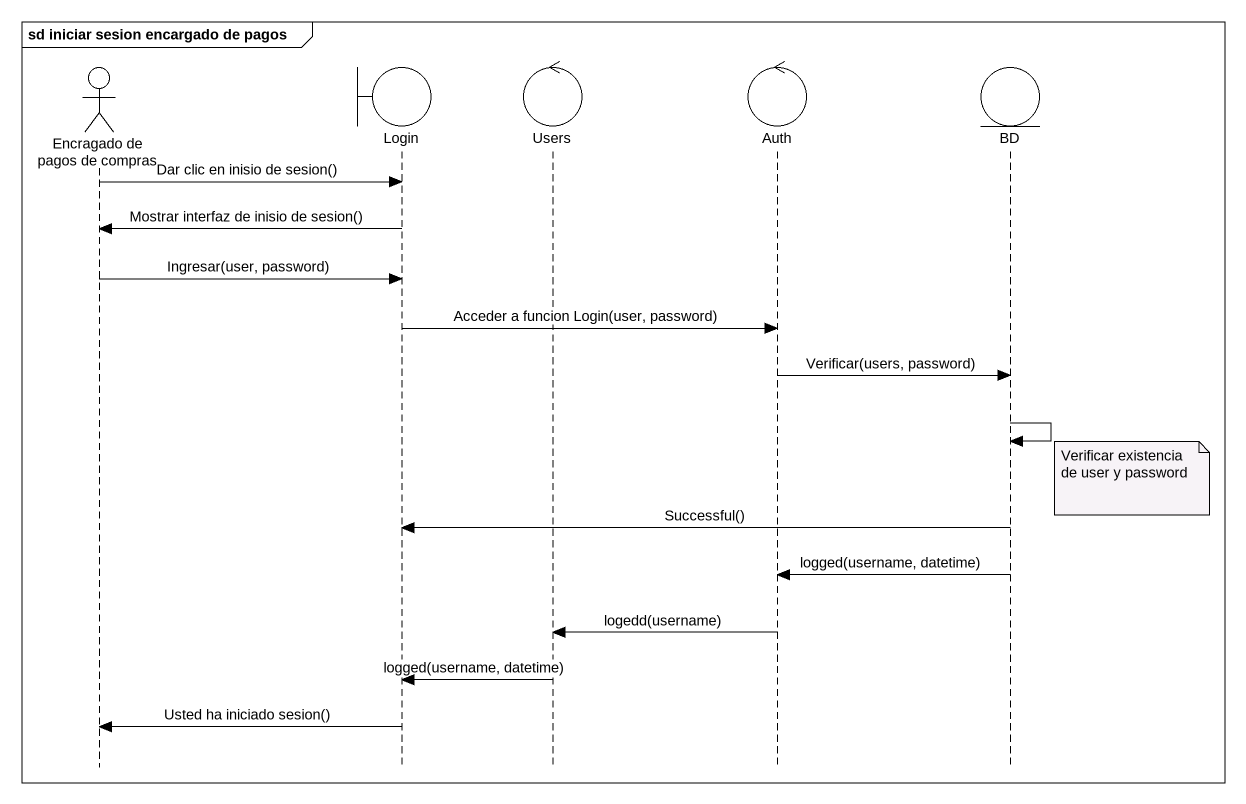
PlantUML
@startuml
mainframe sd iniciar sesion encargado de pagos
hide footbox
actor "Encragado de pagos de compras" as Encragado_de_pagos_de
boundary Login
control Users
control Auth
entity BD

Encragado_de_pagos_de -> Login : Dar clic en inisio de sesion()
Login -> Encragado_de_pagos_de : Mostrar interfaz de inisio de sesion()
Encragado_de_pagos_de -> Login : Ingresar(user, password)
Login -> Auth : Acceder a funcion Login(user, password)
Auth -> BD : Verificar(users, password)
BD -> BD
note right of BD : Verificar existencia de user y password
BD -> Login : Successful()
BD -> Auth : logged(username, datetime)
Auth -> Users : logedd(username)
Users -> Login : logged(username, datetime)
Login -> Encragado_de_pagos_de : Usted ha iniciado sesion()
@enduml
